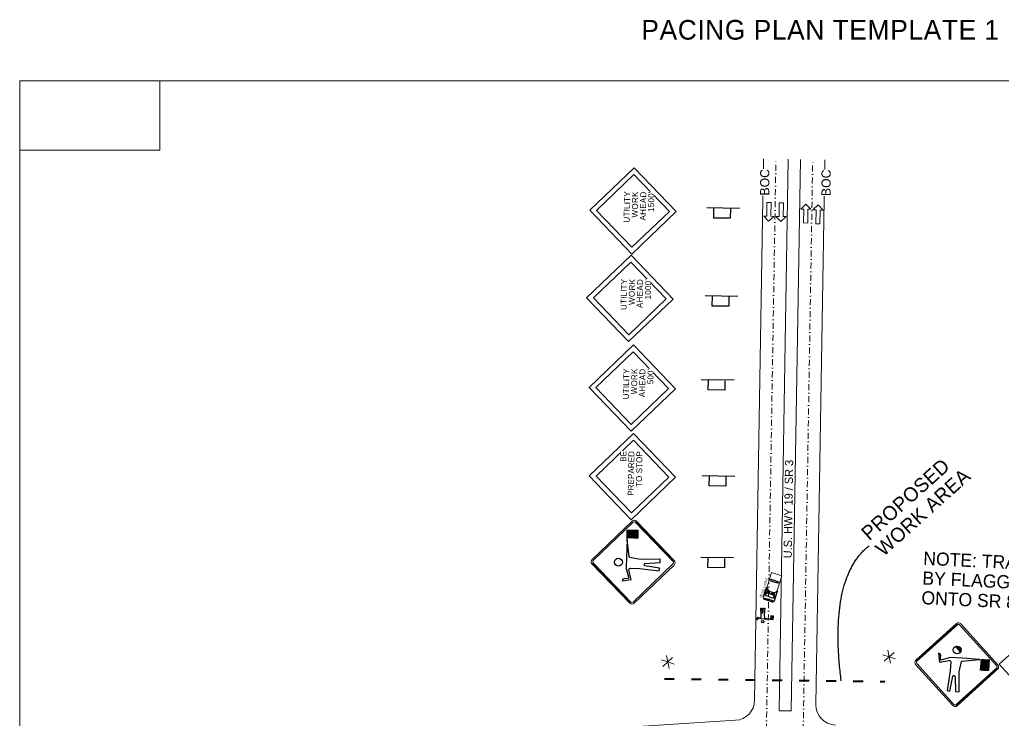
# Model space of a CAD drawing. Header units: feet. Extents: x -16154 to 3860, y -1534289809 to -1534279773.
# Drawn here: x -16069 to -15218, y -1534287751 to -1534287144 of the extents above; entities that cross this region are included whole.
import ezdxf

# ---------------------------------------------------------------- set-up
doc = ezdxf.new("R2010")
doc.units = ezdxf.units.FT
doc.header["$MEASUREMENT"] = 0
for name, pattern in [('DGN Style 2', [6.5143867205145956, 3.908632032308757, -2.605754688205838]), ('DGN Style 4', [10.429533139543867, 5.211509376411676, -2.605754688205838, 0.006514386720514596, -2.605754688205838]), ('GAdot_OHProp', [20.25, 1.2, -1.05, -1.05, 16.95])]:
    doc.linetypes.add(name, pattern=pattern)
for name, color, linetype, lineweight in [('1', 135, 'Continuous', 0), ('Level 1', 7, 'Continuous', 0), ('Level 17', 7, 'Continuous', 0), ('Level 18', 7, 'Continuous', 0), ('Level 2', 7, 'Continuous', 0), ('Level 3', 7, 'Continuous', 0), ('Level 41', 7, 'Continuous', 0), ('Level 5', 7, 'Continuous', 0), ('Level 63', 7, 'Continuous', 0)]:
    doc.layers.add(name, color=color, linetype=linetype, lineweight=lineweight)
doc.styles.add('Style-font000', font='font000.shx')
doc.styles.add('Telco', font='font000.shx', dxfattribs={"height": 9})
doc.styles.add('TelcoFixed', font='font000.shx', dxfattribs={"height": 9})

# ---------------------------------------------------------------- blocks, each defined once
blk = doc.blocks.new('POPOLE')
at = {"layer": 'Level 5', "color": 150, "linetype": 'Continuous', "lineweight": 13}
for p in [(-2.580052495002747, 0), (-1.286089241504669, 2.236220419406891), (-1.286089181900024, -2.230971097946167), (1.288713872432709, 2.230971097946167), (2.580052554607391, 0), (1.288713932037354, -2.230971217155457)]:
    blk.add_line(p, (0, 0), dxfattribs=at)
blk = doc.blocks.new('POPOLE_1')
at = {"layer": 'Level 5', "color": 150, "linetype": 'Continuous', "lineweight": 13}
for p in [(-2.580052495002747, -5.960464477539062e-08), (-1.286089241504669, 2.236220419406891), (-1.286089241504669, -2.230971097946167), (1.288713872432709, 2.230971097946167), (2.580052495002747, 0), (1.288713872432709, -2.230971217155457)]:
    blk.add_line(p, (0, 0), dxfattribs=at)
blk = doc.blocks.new('SIGN')
at = {"linetype": 'Continuous', "ltscale": 0.01}
h = blk.add_hatch(dxfattribs=at)
h.set_pattern_fill('ANSI31', color=256, scale=0.0001, style=0, pattern_type=2)
h.set_pattern_definition([(45, (-0.0240483304, -0.1383027422), (-0.002899880194274413, 0.002899880194274413), [])])
h.paths.add_polyline_path([(-0.001854447024054748, 0.4207242391679587), (-0.4082225445465344, 0.01063084205016196, 0.4142104519882272), (-0.4080110919545639, -0.0357665125038386), (-0.004149260239923769, -0.4359681525024781, 0.4141945000360725), (0.04224683876570291, -0.4357584618274017), (0.4486149618762675, -0.02572712721744469, 0.414209926146325), (0.4484070635334207, 0.02067020174780659), (0.04454520623069594, 0.4209339042542858, 0.4142393716938329)])
h.paths.add_polyline_path([(0.009797877942615432, 0.4091777642388361, -0.4142393716938329), (0.0329977045699907, 0.4092825967819996), (0.4368595618727156, 0.009018894275520335, -0.414209926146325), (0.4369635110441388, -0.01417977020710532), (0.03059538793357438, -0.4242111048170624, -0.4141945000360725), (0.007397338430760994, -0.4243159501546005), (-0.396464493283879, -0.02411431015596108, -0.4142104519882272), (-0.3965702195798644, -0.0009156328789608065)], flags=17)
at = {"layer": '1', "color": 135, "linetype": 'Continuous', "ltscale": 0.01}
for p, q in [((-0.001854447024054748, 0.4207242391679587), (-0.4082225445465345, 0.01063084205016192)), ((0.4484070635334207, 0.02067020174780659), (0.0445452062306959, 0.4209339042542858)), ((0.009797877942615503, 0.409177764238836), (-0.3965702195798644, -0.0009156328789608066)), ((0.4368595618727156, 0.009018894275520339), (0.0329977045699907, 0.4092825967819996)), ((-0.4080110919545639, -0.0357665125038386), (-0.004149260239923847, -0.4359681525024781)), ((-0.3964644932838791, -0.02411431015596106), (0.007397338430760994, -0.4243159501546005)), ((0.03059538793357426, -0.4242111048170624), (0.4369635110441388, -0.01417977020710532)), ((0.04224683876570291, -0.4357584618274017), (0.4486149618762675, -0.0257271272174447))]:
    blk.add_line(p, q, dxfattribs=at)
for centre, radius, start, end in [((0.02145020290928552, 0.3976312893097133), 0.03280839895013123, 45.25637502183751, 135.2614237957987), ((0.02145020290928552, 0.3976312893097133), 0.01640419947506562, 45.25637502183751, 135.2614237957987), ((-0.3849178946131942, -0.01246210780808354), 0.03280839895013123, 135.2614237957987, 225.2608153415563), ((0.4253120602120104, -0.002632413196765917), 0.01640419947506562, 315.2570863415327, 45.25637502183751), ((0.4253120602120104, -0.002632413196765917), 0.03280839895013123, 315.2570863415327, 45.25637502183751), ((-0.3849178946131942, -0.01246210780808354), 0.01640419947506562, 135.2614237957987, 225.2608153415563), ((0.01894393710144584, -0.4126637478067229), 0.03280839895013123, 225.2608153415563, 315.2570863415327), ((0.01894393710144584, -0.4126637478067229), 0.01640419947506562, 225.2608153415563, 315.2570863415327)]:
    blk.add_arc(centre, radius, start, end, dxfattribs=at)
blk = doc.blocks.new('*U17')
at = {"linetype": 'Continuous', "ltscale": 0.002670473369414282}
h = blk.add_hatch(dxfattribs=at)
h.set_pattern_fill('ANSI31', color=256, scale=0.01, style=0, pattern_type=2)
h.set_pattern_definition([(45, (0, 0), (-0.1043956895394633, 0.1043956895394633), [])])
edge = h.paths.add_edge_path()
edge.add_arc((4.297029584646225, 11.79021024703979), 2.470635330425311, 0, 360)
for p, q in [((-9.715041369199753, 6.455208301544189), (-15.89716383814812, 6.654288291931152)), ((-15.89716383814812, 6.654288291931152), (-15.89716386795044, -0.1339569091796875)), ((-15.89716386795044, 6.604642391204834), (-15.84906646609306, 6.652739524841309)), ((-15.89716383814812, 6.395850658416748), (-15.6467889547348, 6.646226406097412)), ((-15.89716386795044, 6.18705940246582), (-15.44451141357422, 6.639711856842041)), ((-15.89716386795044, 5.978268146514893), (-15.24223387241364, 6.633197784423828)), ((-15.89716386795044, 5.769477367401123), (-15.03995636105537, 6.626684188842773)), ((-15.89716386795044, 5.560685634613037), (-14.83767884969711, 6.620170116424561)), ((-15.89716389775276, 5.351894378662109), (-14.63540133833885, 6.613656997680664)), ((-15.89716383814812, 5.143102645874023), (-14.43312379717827, 6.607142448425293)), ((-15.89716383814812, 4.934310913085938), (-14.23084628582001, 6.600628852844238)), ((-15.89716386795044, 4.72551965713501), (-14.02856877446175, 6.594115257263184)), ((-15.89716380834579, 4.516728401184082), (-13.82629120349884, 6.587600708007812)), ((-15.89716383814812, 4.307937145233154), (-13.6240137219429, 6.581087589263916)), ((-15.89716383814812, 4.099145412445068), (-13.42173621058464, 6.574573516845703)), ((-15.89716383814812, 3.890354156494141), (-13.21945866942406, 6.56805944442749)), ((-15.89716383814812, 3.681562900543213), (-13.0171811580658, 6.561545848846436)), ((-15.89716386795044, 3.472771167755127), (-12.81490361690521, 6.555031776428223)), ((-15.89716383814812, 3.263980388641357), (-12.61262613534927, 6.548518180847168)), ((-15.89716386795044, 3.05518913269043), (-12.41034859418869, 6.542004108428955)), ((-15.89716386795044, 2.846397876739502), (-12.20807105302811, 6.535490036010742)), ((-15.89716386795044, 2.637606143951416), (-12.00579354166985, 6.528976440429688)), ((-15.89716386795044, 2.428814888000488), (-11.80351600050926, 6.522462368011475)), ((-15.89716386795044, 2.220023632049561), (-11.60123851895332, 6.51594877243042)), ((-15.89716386795044, 2.011232376098633), (-11.39896100759506, 6.509435176849365)), ((-15.89716386795044, 1.802441120147705), (-11.19668346643448, 6.502921104431152)), ((-15.89716386795044, 1.593649387359619), (-11.11138385534286, 6.379429340362549)), ((-15.89716380834579, 1.384857654571533), (-11.10588014125824, 6.176141738891602)), ((-15.89716383814812, 1.176065921783447), (-11.10037639737129, 5.972853660583496)), ((-15.89716383814812, 0.9672746658325195), (-11.09487265348434, 5.769566535949707)), ((-15.89716383814812, 0.7584834098815918), (-11.08936893939972, 5.566278457641602)), ((-15.89716383814812, 0.5496926307678223), (-11.08386519551277, 5.362991333007812)), ((-15.89716386795044, 0.3409008979797363), (-11.07836145162582, 5.159702777862549)), ((-15.89716383814812, 0.1321096420288086), (-11.0728577375412, 4.95641565322876)), ((-15.89716383814812, -0.07668161392211914), (-11.06735402345657, 4.753128051757812)), ((-15.74564743041992, -0.1339569091796875), (-11.06185027956963, 4.549840450286865)), ((-15.53685608506203, -0.1339569091796875), (-11.05634653568268, 4.34655237197876)), ((-15.32806468009949, -0.1339573860168457), (-11.05084282159805, 4.143264770507812)), ((-15.11927330493927, -0.1339569091796875), (-11.04533907771111, 3.939977645874023)), ((-14.91048195958138, -0.1339564323425293), (-11.03983536362648, 3.736690521240234)), ((-14.70169058442116, -0.1339564323425293), (-11.03433161973953, 3.533402442932129)), ((-14.49289923906326, -0.1339564323425293), (-11.02882787585258, 3.330114841461182)), ((-14.28410783410072, -0.1339564323425293), (-11.02332416176796, 3.126827239990234)), ((-14.07531645894051, -0.1339564323425293), (-11.01782041788101, 2.923539638519287)), ((-13.86652508378029, -0.1339569091796875), (-11.01231667399406, 2.72025203704834)), ((-13.65773370862007, -0.1339569091796875), (-11.00681295990944, 2.516963958740234)), ((-13.44894233345985, -0.1339569091796875), (-11.00130921602249, 2.313676834106445)), ((-13.24015098810196, -0.1339569091796875), (-10.99580550193787, 2.11038875579834)), ((-13.03135958313942, -0.1339569091796875), (-10.99030178785324, 1.907101631164551)), ((-12.82256823778152, -0.1339564323425293), (-10.98479801416397, 1.703813552856445)), ((-12.61377683281898, -0.1339564323425293), (-10.97929430007935, 1.500525951385498)), ((-12.40498548746109, -0.1339569091796875), (-10.97379058599472, 1.297238349914551)), ((-12.19619411230087, -0.1339564323425293), (-10.96828684210777, 1.093950748443604)), ((-11.98740273714066, -0.1339564323425293), (-10.96278309822083, 0.890662670135498)), ((-11.77861139178276, -0.1339564323425293), (-10.9572793841362, 0.687375545501709)), ((-11.56982001662254, -0.1339564323425293), (-10.95177564024925, 0.4840874671936035)), ((-11.36102864146233, -0.1339564323425293), (-10.94627192616463, 0.2808003425598145)), ((-11.15223726630211, -0.1339569091796875), (-10.94076821208, 0.07751226425170898)), ((-10.93504297733307, -0.1339564323425293), (-11.1146557033062, 6.500279426574707)), ((-9.83234903216362, 6.470822334289551), (0.8270202875137329, 6.837754249572754)), ((0.9126701056957245, 5.0406174659729), (-9.83234903216362, 6.470822334289551)), ((0.643237978219986, 6.837754249572754), (8.178311288356781, 6.837754249572754)), ((2.4810611307621, -1.78515100479126), (1.247540712356567, 4.723665714263916)), ((7.994528979063034, 4.125926494598389), (7.994528979063034, -1.418218612670898)), ((8.178311288356781, 6.837754249572754), (14.2431243956089, 5.003093719482422)), ((14.97825366258621, 3.718831062316895), (9.205248445272446, 5.083769798278809)), ((14.2431243956089, 5.003093719482422), (14.61068904399872, 6.654288291931152)), ((14.42690673470497, 7.571618556976318), (14.79447135329247, 8.855881690979004)), ((14.61068904399872, 6.654288291931152), (14.42690673470497, 7.571618556976318)), ((14.79447135329247, 8.855881690979004), (15.89716526865959, 9.222813606262207)), ((15.89716526865959, 9.222813606262207), (14.97825366258621, 3.718831062316895)), ((-15.89716386795044, -0.1339569091796875), (-10.93504297733307, -0.1339564323425293)), ((-10.94344586133957, -0.1339569091796875), (-10.93526443839073, -0.1257753372192383)), ((1.929714202880859, -14.26084566116333), (2.4810611307621, -1.78515100479126)), ((4.135102033615112, -14.26084518432617), (1.929714202880859, -14.26084566116333)), ((4.837772965431213, -4.791088104248047), (4.135102033615112, -14.26084518432617)), ((5.233349293470383, -4.42653226852417), (5.960484713315964, -4.431989669799805)), ((7.62696436047554, -14.07737970352173), (6.34756126999855, -4.772053241729736)), ((9.281003534793854, -13.89391326904297), (7.62696436047554, -14.07737970352173)), ((7.994528979063034, -1.418218612670898), (9.281003534793854, -13.89391326904297))]:
    blk.add_line(p, q)
for p, q in [((5.233349293470383, -4.42653226852417), (5.960484713315964, -4.431989669799805)), ((7.994528979063034, -1.418218612670898), (9.281003534793854, -13.89391326904297))]:
    blk.add_line(p, q, dxfattribs=at)
blk.add_circle((4.297029584646225, 11.79021024703979), 2.470635330425311)
for centre, radius, start, end in [((0.860725075006485, 4.650358200073242), 0.3937007874015747, 10.73116035353804, 82.41826721309086), ((8.978780955076218, 4.12592601776123), 0.9842519685039367, 76.69757245810321, 180), ((5.23039436340332, -4.820221424102783), 0.3937007874015747, 89.56996057493299, 175.7563394936601), ((5.957529783248901, -4.825679302215576), 0.3937007874015747, 7.828597355841827, 89.56996057493296)]:
    blk.add_arc(centre, radius, start, end)
blk = doc.blocks.new('*U18')
at = {"ltscale": 2.143588810000002}
for p, q in [((-30.18979215621948, 18.89177322387695), (-15.1283745765686, 29.61574459075928)), ((-7.977706909179688, 28.41290664672852), (4.422348976135254, 10.99749040603638)), ((-31.3926305770874, 11.74110555648804), (-18.99257373809814, -5.674310684204102))]:
    blk.add_line(p, q, dxfattribs=at)
at = {"color": 7, "linetype": 'Continuous', "lineweight": 13}
for p, q in [((-11.29094743728638, 4.540663242340088), (-13.59757328033447, 7.780232429504395)), ((-6.813869953155518, 7.506509780883789), (-9.120494365692139, 10.74607849121094))]:
    blk.add_line(p, q, dxfattribs=at)
at = {"ltscale": 2.143588810000002, "flags": 128}
for points in [[(-12.98856735229492, 28.81664848327637), (-13.83426141738892, 26.77804851531982), (-28.88763618469238, 16.05980396270752), (-30.90017890930176, 16.06329345703125)], [(-25.52796077728271, 6.098457813262939), (-20.55269575119019, 4.756985187530518), (-16.56143188476562, -0.4453020095825195), (-17.03115940093994, -6.238276958465576), (-25.52796077728271, 6.098457813262939)], [(0.01377058029174805, 9.345471858978271), (-5.144345283508301, 16.58985233306885), (-4.839044570922852, 21.40387725830078), (3.984044551849365, 9.012176513671875), (0.01377058029174805, 9.345471858978271)], [(-0.4218292236328125, -22.70948171615601), (-1.967211246490479, -18.9258770942688), (11.56177043914795, -9.29302453994751), (15.52948141098022, -11.63918113708496), (-0.4218292236328125, -22.70948171615601)]]:
    blk.add_lwpolyline(points, dxfattribs=at)
blk.add_lwpolyline([(-26.17797327041626, 8.221253871917725), (-19.81662273406982, 6.14295482635498), (-6.287640571594238, 15.77580738067627), (-5.898843288421631, 22.0857367515564), (-10.19797325134277, 20.46113920211792, 0.1222805129562092), (-23.86269474029541, 11.01892805099487), (-26.17797327041626, 8.221253871917725)], format="xyb", dxfattribs=at)
at = {"ltscale": 1.265767756416901, "flags": 128}
for points in [[(-15.77257442474365, 5.244837760925293), (-16.95826053619385, 5.444582462310791)], [(-15.50465726852417, 4.064074516296387), (-15.92246055603027, 3.770106792449951)], [(-15.07396793365479, 6.536039352416992), (-15.32184934616089, 6.888704776763916)], [(-14.31720352172852, 3.200822830200195), (-14.52360486984253, 1.971973896026611)], [(-13.43768978118896, 6.907312870025635), (-13.28021621704102, 7.844861030578613)], [(-12.6809253692627, 3.572096347808838), (-12.41743755340576, 3.19722843170166)], [(-12.25023508071899, 6.044061183929443), (-11.83549547195435, 6.335875034332275)], [(-11.98231887817383, 4.863297939300537), (-10.82253551483154, 4.667917728424072)], [(-8.177524089813232, 10.65263605117798), (-9.363210201263428, 10.85238027572632)], [(-7.909607410430908, 9.471872806549072), (-8.327409744262695, 9.177905082702637)], [(-7.478917598724365, 11.94383764266968), (-7.726798534393311, 12.29650211334229)], [(-6.722152709960938, 8.60862112045288), (-6.928554534912109, 7.379772186279297)], [(-5.842639446258545, 12.31511116027832), (-5.685165882110596, 13.2526593208313)], [(-5.085875034332275, 8.979894161224365), (-4.822387218475342, 8.605026721954346)], [(-4.655184268951416, 11.45185899734497), (-4.240445137023926, 11.74367332458496)], [(-4.387268543243408, 10.27109622955322), (-3.227485179901123, 10.07571601867676)]]:
    blk.add_lwpolyline(points, dxfattribs=at)
at = {"color": 7, "linetype": 'Continuous', "lineweight": 13, "flags": 128}
blk.add_lwpolyline([(-14.46997308731079, 2.351114273071289), (-16.636803150177, 5.394345760345459), (-5.779912948608398, 13.12462615966797), (-3.473288059234619, 9.88505744934082)], close=True, dxfattribs=at)
blk.add_lwpolyline([(-15.6663556098938, -7.7566819190979), (5.892421722412109, -38.03518009185791), (27.5754771232605, -22.59649658203125), (5.301882743835449, 7.173040390014648)], dxfattribs=at)
at = {"ltscale": 1.265767756416901}
for centre in [(-13.87744617462158, 5.054067611694336), (-6.282395839691162, 10.46186590194702)]:
    blk.add_circle(centre, 1.074852683196172, dxfattribs=at)
at = {"ltscale": 2.143588810000002}
for centre, start, end in [((-12.15445995330811, 25.43899154663086), 35.45147711037003, 125.45147711037), ((-27.21587705612183, 14.71502017974854), 125.45147711037, 215.4514771103697), ((0.2455964088439941, 8.02357530593872), 350.4514771103676, 35.45147711037), ((-14.81582021713257, -2.700396060943604), 215.45147711037, 260.4514771103724)]:
    blk.add_arc(centre, 5.12732270305752, start, end, dxfattribs=at)
at = {"layer": 'Level 18', "color": 7, "linetype": 'Continuous', "lineweight": 13, "insert": (-3.075151920318604, 36.3263955116272), "char_height": 5.892226217739005, "attachment_point": 1, "rotation": 305.45147711037004, "line_spacing_factor": 0.6, "style": 'TelcoFixed', "bg_fill": 3, "box_fill_scale": 1, "bg_fill_color": 178, "bg_fill_transparency": 0}
blk.add_mtext('\\T1.064;BLUE LIGHT', dxfattribs=at)
blk = doc.blocks.new('*U4')
at = {"layer": 'Level 63', "color": 7, "linetype": 'Continuous', "lineweight": 0, "flags": 128}
blk.add_lwpolyline([(816.5617339046621, -518.9079251289368), (816.5617339046621, 518.9079234600067), (-816.5617335714505, 518.9079234600067), (-816.5617335714505, -518.9079251289368)], close=True, dxfattribs=at)
blk = doc.blocks.new('*U3')
at = {"layer": 'Level 3', "color": 7, "linetype": 'Continuous', "lineweight": 0, "flags": 128}
blk.add_lwpolyline([(-816.5617344044767, 518.9079236984253), (-695.3439663624195, 518.9079236984253), (-695.3439663624195, 458.7962038516998), (-816.5617344044767, 458.7962038516998)], close=True, dxfattribs=at)
at = {"layer": 'Level 63', "color": 7, "linetype": 'Continuous', "lineweight": 0}
blk.add_blockref('*U4', (-8.33026206237264e-07, 2.384185791015625e-07), dxfattribs=at)

msp = doc.modelspace()

# ---------------------------------------------------------------- hatches: boundary and pattern name
at = {"linetype": 'Continuous', "ltscale": 0.008295563578865182}
h = msp.add_hatch(dxfattribs=at)
h.set_pattern_fill('ANSI31', color=256, scale=0.01, style=0, pattern_type=2)
h.set_pattern_definition([(224.046062, (0, 0), (-0.1419138327649299, 0.1467198425179836), [])])
edge = h.paths.add_edge_path()
edge.add_arc((-15550.9049389029, -1534287613.755675), 3.415885410622296, 0, 360)
at = {"linetype": 'Continuous', "ltscale": 0.008295563578865184}
h = msp.add_hatch(dxfattribs=at)
h.set_pattern_fill('ANSI31', color=256, scale=0.01, style=0, pattern_type=2)
h.set_pattern_definition([(132.275211, (0, 0), (0.1510352289165577, 0.1373120815684381), [])])
edge = h.paths.add_edge_path()
edge.add_arc((-15257.62201306063, -1534287689.797363), 3.415885410622299, 0, 360)

# ---------------------------------------------------------------- linework, layer by layer
for p, q in [((-15543.20728707977, -1534287594.508158), (-15543.34019428909, -1534287585.957395)), ((-15543.34019428909, -1534287585.957395), (-15533.95610855361, -1534287586.113649)), ((-15543.2715631935, -1534287585.958538), (-15543.33916026072, -1534287586.023921)), ((-15542.98292951879, -1534287585.963344), (-15543.33481156935, -1534287586.3037)), ((-15542.69429584409, -1534287585.96815), (-15543.33046287834, -1534287586.583478)), ((-15542.40566216937, -1534287585.972956), (-15543.32611418733, -1534287586.863257)), ((-15542.11702849466, -1534287585.977762), (-15543.32176549632, -1534287587.143036)), ((-15541.82839481995, -1534287585.982568), (-15543.31741680496, -1534287587.422815)), ((-15541.53976114525, -1534287585.987374), (-15543.31306811394, -1534287587.702594)), ((-15541.25112747054, -1534287585.99218), (-15543.30871942292, -1534287587.982373)), ((-15540.96249379583, -1534287585.996986), (-15543.30437073191, -1534287588.262152)), ((-15540.67386012147, -1534287586.001792), (-15543.3000220409, -1534287588.541931)), ((-15540.38522644677, -1534287586.006598), (-15543.29567334954, -1534287588.821709)), ((-15540.09659277205, -1534287586.011404), (-15543.29132465852, -1534287589.101488)), ((-15539.80795909735, -1534287586.01621), (-15543.28697596752, -1534287589.381267)), ((-15539.51932542263, -1534287586.021016), (-15543.28262727651, -1534287589.661046)), ((-15539.23069174793, -1534287586.025822), (-15543.27827858513, -1534287589.940825)), ((-15538.94205807322, -1534287586.030628), (-15543.27392989412, -1534287590.220603)), ((-15538.65342439852, -1534287586.035434), (-15543.26958120311, -1534287590.500382)), ((-15538.36479072381, -1534287586.04024), (-15543.2652325121, -1534287590.780161)), ((-15538.07615704909, -1534287586.045046), (-15543.26088382073, -1534287591.05994)), ((-15537.78752337438, -1534287586.049852), (-15543.25653512972, -1534287591.339719)), ((-15537.49888969968, -1534287586.054658), (-15543.25218643871, -1534287591.619498)), ((-15537.21025602497, -1534287586.059464), (-15543.2478377477, -1534287591.899277)), ((-15536.92162235025, -1534287586.06427), (-15543.24348905669, -1534287592.179056)), ((-15536.6329886759, -1534287586.069076), (-15543.23914036532, -1534287592.458835)), ((-15536.34435500119, -1534287586.073882), (-15543.07038850416, -1534287592.579595)), ((-15536.05572132649, -1534287586.078688), (-15542.78948988594, -1534287592.591883)), ((-15535.76708765178, -1534287586.083494), (-15542.50859126772, -1534287592.604171)), ((-15535.47845397707, -1534287586.0883), (-15542.2276926495, -1534287592.616459)), ((-15535.18982030236, -1534287586.093107), (-15541.94679403091, -1534287592.628746)), ((-15534.90118662765, -1534287586.097912), (-15541.66589541269, -1534287592.641034)), ((-15534.61255295294, -1534287586.102718), (-15541.38499679447, -1534287592.653322)), ((-15534.32391927824, -1534287586.107524), (-15541.10409817589, -1534287592.665609)), ((-15534.03528560352, -1534287586.11233), (-15540.82319955766, -1534287592.677897)), ((-15533.95959619336, -1534287586.323105), (-15540.54230093944, -1534287592.690185)), ((-15533.96440220167, -1534287586.611739), (-15540.26140232086, -1534287592.702472)), ((-15533.96920820997, -1534287586.900373), (-15539.98050370263, -1534287592.71476)), ((-15533.97401421827, -1534287587.189006), (-15539.6996050844, -1534287592.727048)), ((-15533.97882022658, -1534287587.47764), (-15539.41870646583, -1534287592.739336)), ((-15533.98362623488, -1534287587.766274), (-15539.13780784762, -1534287592.751623)), ((-15533.98843224318, -1534287588.054907), (-15538.85690922937, -1534287592.763911)), ((-15533.99323825148, -1534287588.343541), (-15538.5760106108, -1534287592.776198)), ((-15533.99804425979, -1534287588.632175), (-15538.29511199257, -1534287592.788486)), ((-15534.00285026809, -1534287588.920808), (-15538.01421337436, -1534287592.800774)), ((-15534.0076562764, -1534287589.209442), (-15537.73331475578, -1534287592.813061)), ((-15534.0124622847, -1534287589.498076), (-15537.45241613755, -1534287592.825349)), ((-15534.017268293, -1534287589.786709), (-15537.17151751932, -1534287592.837637)), ((-15534.0220743013, -1534287590.075343), (-15536.89061890073, -1534287592.849925)), ((-15534.0268803096, -1534287590.363977), (-15536.60972028252, -1534287592.862212)), ((-15534.03168631791, -1534287590.652611), (-15536.3288216643, -1534287592.8745)), ((-15534.03649232621, -1534287590.941244), (-15536.04792304572, -1534287592.886788)), ((-15534.04129833452, -1534287591.229878), (-15535.76702442749, -1534287592.899076)), ((-15534.04610434281, -1534287591.518512), (-15535.48612580926, -1534287592.911363)), ((-15534.05091035112, -1534287591.807145), (-15535.20522719069, -1534287592.923651)), ((-15533.95610855361, -1534287586.113649), (-15534.07032780468, -1534287592.973296)), ((-15543.22617186188, -1534287594.345632), (-15543.97877918665, -1534287609.072723)), ((-15534.07032780468, -1534287592.973296), (-15543.2373768805, -1534287592.572291)), ((-15541.4963844457, -1534287609.232492), (-15543.22617186188, -1534287594.345632)), ((-15534.05571635943, -1534287592.095779), (-15534.92432857246, -1534287592.935938)), ((-15534.06052236773, -1534287592.384412), (-15534.64342995424, -1534287592.948226)), ((-15534.06532837604, -1534287592.673046), (-15534.36253133567, -1534287592.960514)), ((-15534.07013438434, -1534287592.96168), (-15534.08163271743, -1534287592.972802)), ((-15543.97454884257, -1534287608.818662), (-15544.14799291086, -1534287619.235164)), ((-15532.09652704781, -1534287611.557757), (-15541.06593816448, -1534287609.702714)), ((-15514.83740803712, -1534287611.082742), (-15532.09652704781, -1534287611.557757)), ((-15528.50842972084, -1534287615.423326), (-15528.51762236525, -1534287616.428646)), ((-15515.22217240734, -1534287618.954411), (-15528.05642735143, -1534287616.971569)), ((-15527.99536041157, -1534287614.884872), (-15514.88817216617, -1534287614.131475)), ((-15514.88817216617, -1534287614.131475), (-15514.83740803712, -1534287611.082742)), ((-15544.14799291086, -1534287619.235164), (-15541.75135468698, -1534287627.661407)), ((-15539.99290882798, -1534287628.707213), (-15541.74691909585, -1534287620.695179)), ((-15540.39492523544, -1534287619.043525), (-15532.73068585281, -1534287619.171141)), ((-15532.73068585281, -1534287619.171141), (-15515.51386920728, -1534287621.236735)), ((-15515.51386920728, -1534287621.236735), (-15515.22217240734, -1534287618.954411)), ((-15547.09014949844, -1534287628.334906), (-15547.62277904857, -1534287629.850826)), ((-15547.62277904857, -1534287629.850826), (-15539.99290882798, -1534287628.707213)), ((-15545.3063205385, -1534287627.856345), (-15547.09014949844, -1534287628.334906)), ((-15544.04243113251, -1534287628.131521), (-15545.3063205385, -1534287627.856345)), ((-15541.75135468698, -1534287627.661407), (-15544.04243113251, -1534287628.131521)), ((-15272.31216654316, -1534287693.159799), (-15273.81090357988, -1534287692.580579)), ((-15273.81090357988, -1534287692.580579), (-15272.90361644038, -1534287700.242145)), ((-15271.88895870952, -1534287694.957565), (-15272.31216654316, -1534287693.159799)), ((-15272.90361644038, -1534287700.242145), (-15264.84120580482, -1534287698.736562)), ((-15272.20306075352, -1534287696.212347), (-15271.88895870952, -1534287694.957565)), ((-15271.80397010306, -1534287698.516857), (-15272.20306075352, -1534287696.212347)), ((-15263.3076905938, -1534287696.381753), (-15271.80397010306, -1534287698.516857)), ((-15263.2321207782, -1534287700.13895), (-15263.59651857337, -1534287707.795586)), ((-15252.90152244829, -1534287696.877008), (-15263.3076905938, -1534287696.381753)), ((-15256.0063670638, -1534287708.664712), (-15253.87503494173, -1534287699.75691)), ((-15253.39173620466, -1534287699.3412), (-15238.45853161431, -1534287698.072277)), ((-15238.45853161431, -1534287698.072277), (-15253.155331485, -1534287696.864928)), ((-15238.62156339199, -1534287698.08613), (-15230.07077717054, -1534287698.217524)), ((-15237.36978703699, -1534287707.266156), (-15236.68569056353, -1534287698.115877)), ((-15232.4562780788, -1534287707.500002), (-15237.01258555985, -1534287702.488331)), ((-15232.16793076884, -1534287707.513725), (-15236.99162333374, -1534287702.207947)), ((-15231.87958345889, -1534287707.527448), (-15236.97066110762, -1534287701.927562)), ((-15231.59123614893, -1534287707.541172), (-15236.94969888187, -1534287701.647177)), ((-15231.30288883896, -1534287707.554894), (-15236.92873665577, -1534287701.366792)), ((-15231.01454152901, -1534287707.568618), (-15236.90777443001, -1534287701.086407)), ((-15230.72619421905, -1534287707.582341), (-15236.88681220391, -1534287700.806023)), ((-15230.51318091602, -1534287707.513201), (-15236.86584997781, -1534287700.525638)), ((-15230.49945777019, -1534287707.224854), (-15236.84488775204, -1534287700.245254)), ((-15230.48573462437, -1534287706.936507), (-15236.82392552594, -1534287699.964869)), ((-15230.47201147854, -1534287706.648159), (-15236.8029633002, -1534287699.684484)), ((-15230.45828833274, -1534287706.359812), (-15236.78200107407, -1534287699.404099)), ((-15230.44456518691, -1534287706.071465), (-15236.76103884796, -1534287699.123714)), ((-15230.43084204109, -1534287705.783117), (-15236.74007662221, -1534287698.84333)), ((-15230.41711889527, -1534287705.49477), (-15236.7191143961, -1534287698.562945)), ((-15230.40339574945, -1534287705.206423), (-15236.69815217036, -1534287698.28256)), ((-15230.38967260362, -1534287704.918075), (-15236.57223410085, -1534287698.117621)), ((-15230.37594945779, -1534287704.629728), (-15236.29245448568, -1534287698.12192)), ((-15230.36222631197, -1534287704.341381), (-15236.01267487052, -1534287698.126219)), ((-15230.34850316615, -1534287704.053033), (-15235.73289525535, -1534287698.130518)), ((-15230.33478002033, -1534287703.764686), (-15235.45311564056, -1534287698.134817)), ((-15230.3210568745, -1534287703.476339), (-15235.1733360254, -1534287698.139117)), ((-15230.30733372868, -1534287703.187991), (-15234.89355641023, -1534287698.143416)), ((-15230.29361058285, -1534287702.899644), (-15234.61377679544, -1534287698.147715)), ((-15230.27988743703, -1534287702.611297), (-15234.33399718027, -1534287698.152014)), ((-15230.26616429122, -1534287702.32295), (-15234.05421756511, -1534287698.156313)), ((-15230.2524411454, -1534287702.034602), (-15233.77443795031, -1534287698.160612)), ((-15230.23871799957, -1534287701.746255), (-15233.49465833515, -1534287698.164912)), ((-15230.22499485375, -1534287701.457907), (-15233.21487871997, -1534287698.169211)), ((-15230.21127170793, -1534287701.16956), (-15232.93509910482, -1534287698.17351)), ((-15230.1975485621, -1534287700.881213), (-15232.65531949002, -1534287698.177809)), ((-15230.18382541628, -1534287700.592866), (-15232.37553987486, -1534287698.182108)), ((-15230.17010227046, -1534287700.304518), (-15232.09576025969, -1534287698.186408)), ((-15230.15637912463, -1534287700.016171), (-15231.8159806449, -1534287698.190707)), ((-15230.14265597882, -1534287699.727824), (-15231.53620102973, -1534287698.195006)), ((-15230.12893283298, -1534287699.439476), (-15231.25642141457, -1534287698.199305)), ((-15230.11520968716, -1534287699.151129), (-15230.97664179977, -1534287698.203604)), ((-15230.10148654134, -1534287698.862782), (-15230.69686218461, -1534287698.207903)), ((-15230.07077717054, -1534287698.217524), (-15230.51694540472, -1534287707.592299)), ((-15230.08776339553, -1534287698.574434), (-15230.41708256944, -1534287698.212203)), ((-15230.07404024971, -1534287698.286087), (-15230.13730295428, -1534287698.216502)), ((-15263.59651857337, -1534287707.795586), (-15266.19316439125, -1534287724.940348)), ((-15256.06492482316, -1534287725.930268), (-15256.0063670638, -1534287708.664712)), ((-15230.51694540472, -1534287707.592299), (-15237.36978703699, -1534287707.266156)), ((-15237.35818234739, -1534287707.266709), (-15237.36894340118, -1534287707.254872)), ((-15237.06983503779, -1534287707.280432), (-15237.34798117508, -1534287706.974487)), ((-15236.78148772783, -1534287707.294155), (-15237.32701894933, -1534287706.694103)), ((-15236.49314041787, -1534287707.307878), (-15237.30605672321, -1534287706.413718)), ((-15236.20479310792, -1534287707.321601), (-15237.28509449712, -1534287706.133333)), ((-15235.91644579796, -1534287707.335324), (-15237.26413227136, -1534287705.852948)), ((-15235.628098488, -1534287707.349047), (-15237.24317004525, -1534287705.572563)), ((-15235.33975117804, -1534287707.362771), (-15237.2222078195, -1534287705.292179)), ((-15235.05140386807, -1534287707.376494), (-15237.20124559339, -1534287705.011794)), ((-15234.76305655812, -1534287707.390217), (-15237.18028336728, -1534287704.731409)), ((-15234.47470924816, -1534287707.40394), (-15237.15932114153, -1534287704.451025)), ((-15234.1863619382, -1534287707.417663), (-15237.13835891543, -1534287704.17064)), ((-15233.89801462824, -1534287707.431386), (-15237.11739668966, -1534287703.890255)), ((-15233.60966731828, -1534287707.44511), (-15237.09643446356, -1534287703.60987)), ((-15233.32132000832, -1534287707.458833), (-15237.07547223746, -1534287703.329486)), ((-15233.03297269872, -1534287707.472556), (-15237.05451001169, -1534287703.049101)), ((-15232.74462538876, -1534287707.486279), (-15237.0335477856, -1534287702.768716)), ((-15263.92094401067, -1534287725.302435), (-15261.5424415865, -1534287712.535584)), ((-15259.98097062886, -1534287712.131641), (-15260.98552572752, -1534287712.091386)), ((-15259.4586285882, -1534287712.661105), (-15259.11063326333, -1534287725.785315)), ((-15266.19316439125, -1534287724.940348), (-15263.92094401067, -1534287725.302435)), ((-15259.11063326333, -1534287725.785315), (-15256.06492482316, -1534287725.930268))]:
    msp.add_line(p, q)
at = {"linetype": 'Continuous', "ltscale": 0.008295563578865182}
for p, q in [((-15528.50842972084, -1534287615.423326), (-15528.51762236525, -1534287616.428646)), ((-15532.73068585281, -1534287619.171141), (-15515.51386920728, -1534287621.236735))]:
    msp.add_line(p, q, dxfattribs=at)
at = {"linetype": 'Continuous', "ltscale": 0.008295563578865184}
for p, q in [((-15263.59651857337, -1534287707.795586), (-15266.19316439125, -1534287724.940348)), ((-15259.98097062886, -1534287712.131641), (-15260.98552572752, -1534287712.091386))]:
    msp.add_line(p, q, dxfattribs=at)
for centre, radius in [((-15550.9049389029, -1534287613.755675), 3.415885410622296), ((-15257.62201306063, -1534287689.797363), 3.415885410622298)]:
    msp.add_circle(centre, radius)
at = {"extrusion": (0, 0, -1)}
for centre, radius, start, end in [((15540.95569393241, -1534287609.169667), 0.544328318823175, 281.6850980678076, 353.3722049273605), ((15527.97331680163, -1534287616.433623), 0.544328318823175, 278.7825350701114, 0.5238982892025567), ((15527.96412415687, -1534287615.428303), 0.544328318823175, 0.5238982892026075, 86.71027720792966), ((15540.41758097584, -1534287620.404157), 1.360820797057937, 347.6515101723728, 90.9539377142696), ((15264.59140303279, -1534287700.074259), 1.360820797057937, 79.42236116085625, 182.724788702753), ((15253.34564891762, -1534287699.883574), 0.544328318823175, 13.45594905629108, 85.1430559158439), ((15261.00732075534, -1534287712.635278), 0.544328318823175, 10.55338605859487, 92.29474927768602), ((15260.00276565666, -1534287712.675533), 0.544328318823175, 92.29474927768602, 178.4811281964131)]:
    msp.add_arc(centre, radius, start, end, dxfattribs=at)
at = {"layer": 'Level 1', "color": 253, "linetype": 'DGN Style 4', "lineweight": 0, "flags": 128}
for points in [[(-15429.96156626181, -1534288190.189039), (-15414.5499544334, -1534287264.616324)], [(-15398.11101713076, -1534288190.719379), (-15382.69940530234, -1534287265.146664)]]:
    msp.add_lwpolyline(points, dxfattribs=at)
at = {"layer": 'Level 18', "color": 1, "linetype": 'Continuous', "lineweight": 30}
for p, q in [((-15446.12755990812, -1534287307.381988), (-15474.41743177677, -1534287306.910937)), ((-15447.39690506251, -1534287383.614848), (-15475.68677693116, -1534287383.143796)), ((-15450.84636491535, -1534287456.166914), (-15479.13623678401, -1534287455.695863)), ((-15449.99159589281, -1534287539.443781), (-15478.28146776146, -1534287538.97273)), ((-15451.16760684465, -1534287610.071284), (-15479.45747871331, -1534287609.600232))]:
    msp.add_line(p, q, dxfattribs=at)
at = {"layer": 'Level 18', "color": 7, "linetype": 'Continuous', "lineweight": 0, "flags": 128}
for points in [[(-15539.34133057865, -1534287346.961628), (-15575.71746165183, -1534287309.01528), (-15537.30469655663, -1534287272.192897), (-15500.93429344895, -1534287310.139157)], [(-15539.21761355447, -1534287341.096896), (-15569.8528873988, -1534287309.139215), (-15537.42886293376, -1534287278.057625), (-15506.79841840713, -1534287310.015225)], [(-15542.04622912845, -1534287422.727746), (-15578.42236020165, -1534287384.781397), (-15540.0095951061, -1534287347.959015), (-15503.63919199877, -1534287385.905274)], [(-15541.92251210429, -1534287416.863014), (-15572.55778594863, -1534287384.905333), (-15540.13376148359, -1534287353.823742), (-15509.50331695694, -1534287385.781343)], [(-15539.97736910512, -1534287500.395941), (-15576.35350017833, -1534287462.449592), (-15537.94073508313, -1534287425.627209), (-15501.57033197546, -1534287463.573469)], [(-15539.85365208097, -1534287494.531208), (-15570.4889259253, -1534287462.573528), (-15538.06490146028, -1534287431.491937), (-15507.43445693364, -1534287463.449537)], [(-15539.75524031898, -1534287577.010522), (-15576.13137139218, -1534287539.064174), (-15537.71860629662, -1534287502.241791), (-15501.34820318931, -1534287540.188051)], [(-15539.63152329481, -1534287571.14579), (-15570.26679713916, -1534287539.188109), (-15537.84277267412, -1534287508.106519), (-15507.21232814748, -1534287540.064119)], [(-15221.23896006876, -1534287702.077245), (-15182.18662977113, -1534287666.891114), (-15146.56887431919, -1534287706.423429), (-15185.62093878165, -1534287741.603837)]]:
    msp.add_lwpolyline(points, close=True, dxfattribs=at)
at = {"layer": 'Level 18', "color": 1, "linetype": 'Continuous', "lineweight": 30, "flags": 128}
for points in [[(-15453.97963008388, -1534287307.811935), (-15454.11496467756, -1534287315.939703), (-15468.3999494825, -1534287315.701846), (-15468.2599481787, -1534287307.293809)], [(-15455.24897523828, -1534287384.044795), (-15455.38430983195, -1534287392.172563), (-15469.66929463689, -1534287391.934705), (-15469.52929333309, -1534287383.52667)], [(-15458.69843509147, -1534287456.596861), (-15458.83376968515, -1534287464.724629), (-15473.11875449008, -1534287464.486772), (-15472.97875318628, -1534287456.078736)], [(-15457.84366606857, -1534287539.873729), (-15457.97900066225, -1534287548.001497), (-15472.26398546718, -1534287547.763639), (-15472.12398416338, -1534287539.355603)], [(-15459.01967702042, -1534287610.501231), (-15459.1550116141, -1534287618.628999), (-15473.43999641903, -1534287618.391141), (-15473.29999511524, -1534287609.983105)]]:
    msp.add_lwpolyline(points, dxfattribs=at)
at = {"layer": 'Level 3', "color": 253, "linetype": 'Continuous', "lineweight": 0}
msp.add_line((-15449.53739642297, -1534287750.683002), (-15884.71459808852, -1534287778.560837), dxfattribs=at)
at = {"layer": 'Level 3', "color": 253, "linetype": 'Continuous', "lineweight": 0, "flags": 128}
for points in [[(-15432.97402619819, -1534287733.316634), (-15425.16680414377, -1534287264.439544)], [(-15379.93478840325, -1534287736.903738), (-15372.082555592, -1534287265.323444)]]:
    msp.add_lwpolyline(points, dxfattribs=at)
at = {"layer": 'Level 3', "color": 7, "linetype": 'Continuous', "lineweight": 0, "flags": 128}
for points in [[(-15425.14473911944, -1534287314.117081), (-15420.84064496133, -1534287318.566936), (-15416.39078973241, -1534287314.262842), (-15418.95042671972, -1534287314.220222), (-15418.75223802276, -1534287302.317635), (-15422.29118792622, -1534287302.258708), (-15422.48937662316, -1534287314.161295), (-15425.15924645766, -1534287314.11684)], [(-15414.52804913935, -1534287314.303454), (-15410.22395498124, -1534287318.753309), (-15405.77409975232, -1534287314.449215), (-15408.33373673962, -1534287314.406595), (-15408.13554804267, -1534287302.504008), (-15411.67449794613, -1534287302.445081), (-15411.87268664307, -1534287314.347668), (-15414.54255647757, -1534287314.303212)], [(-15393.02338250299, -1534287308.031283), (-15388.57352727416, -1534287303.727188), (-15384.26943311596, -1534287308.177044), (-15386.82907010326, -1534287308.134423), (-15387.02725880021, -1534287320.03701), (-15390.56620870366, -1534287319.978084), (-15390.36802000672, -1534287308.075497), (-15393.03788984121, -1534287308.031041)], [(-15382.4853607662, -1534287308.698668), (-15378.03550553737, -1534287304.394574), (-15373.73141137917, -1534287308.844429), (-15376.29104836647, -1534287308.801809), (-15376.48923706342, -1534287320.704396), (-15380.02818696687, -1534287320.645469), (-15379.82999826993, -1534287308.742882), (-15382.49986810442, -1534287308.698426)]]:
    msp.add_lwpolyline(points, close=True, dxfattribs=at)
at = {"layer": 'Level 41', "color": 20, "linetype": 'GAdot_OHProp', "lineweight": 40, "ltscale": 7.078880920631628}
msp.add_line((-15511.11035757651, -1534287714.727089), (-15320.28113450058, -1534287716.985785), dxfattribs=at)
at = {"layer": 'Level 63', "color": 1, "linetype": 'Continuous', "lineweight": 30}
msp.add_line((-15411.88147113861, -1534287742.146879), (-15401.26641597575, -1534287742.431434), dxfattribs=at)
at = {"layer": 'Level 63', "color": 253, "linetype": 'Continuous', "lineweight": 0, "extrusion": (0, 0, -1)}
msp.add_arc((15450.66877571545, -1534287733.022001), 17.69720230157907, 180.9539377142812, 266.3345903778521, dxfattribs=at)
at = {"layer": 'Level 63', "color": 253, "linetype": 'Continuous', "lineweight": 0}
msp.add_arc((-15362.24003888599, -1534287737.198372), 17.69720230157907, 179.0460622857204, 267.2752112972457, dxfattribs=at)

# ---------------------------------------------------------------- block references
for name, p, xscale, yscale, zscale, rotation in [('SIGN', (-15538.81683500038, -1534287612.072859), 82.95563578865186, -82.95563578865186, 82.95563578865186, 269.0460622857304), ('*U17', (-15423.78784218855, -1534287660.082042), 0.4450788949023806, 0.4450788949023806, 0.4450788949023806, 176.8396574722952), ('SIGN', (-15256.31355076618, -1534287701.931696), 82.95563578865186, -82.95563578865186, 82.95563578865186, 177.275211297247)]:
    msp.add_blockref(name, p, dxfattribs=dict(xscale=xscale, yscale=yscale, zscale=zscale, rotation=rotation))
at = {"layer": 'Level 5', "color": 150, "linetype": 'Continuous', "lineweight": 13, "xscale": 2.229847489998963, "yscale": 2.229847489998963, "zscale": 2.229847489998963, "rotation": 41.87704215006778}
for name, p in [('POPOLE', (-15508.24225450298, -1534287700.149367)), ('POPOLE_1', (-15316.47378057817, -1534287695.687427))]:
    msp.add_blockref(name, p, dxfattribs=at)

# ---------------------------------------------------------------- texts
at = {"layer": 'Level 18', "color": 7, "linetype": 'Continuous', "lineweight": 40, "insert": (-15531.05034342255, -1534287144.211747), "char_height": 17.03782199749353, "attachment_point": 1, "line_spacing_factor": 0.6, "style": 'TelcoFixed', "bg_fill": 3, "box_fill_scale": 1, "bg_fill_color": 178, "bg_fill_transparency": 0}
msp.add_mtext('\\T1.038;PACING PLAN TEMPLATE 1', dxfattribs=at)
at = {"layer": 'Level 18', "color": 1, "linetype": 'Continuous', "lineweight": 30, "insert": (-15341.9816960435, -1534287586.421033), "char_height": 12.31094681126694, "attachment_point": 1, "rotation": 41.877042150067794, "line_spacing_factor": 0.8999999999999999, "style": 'TelcoFixed', "bg_fill": 3, "box_fill_scale": 1, "bg_fill_color": 178, "bg_fill_transparency": 0}
msp.add_mtext('\\T1.020;PROPOSED^JWORK AREA', dxfattribs=at)

# ---------------------------------------------------------------- next in the draw order: linework, layer by layer
at = {"layer": 'Level 18', "color": 1, "linetype": 'Continuous', "lineweight": 30, "ltscale": 7.07923486467766}
msp.add_open_spline([(-15358.01596308766, -1534287716.539147), (-15369.24383351561, -1534287627.722632), (-15333.96657684653, -1534287599.564293)], degree=2, dxfattribs=at)

# ---------------------------------------------------------------- next in the draw order: block references
at = {"ltscale": 2.143588810000002, "xscale": 0.3561763760327982, "yscale": 0.3561763760327982, "zscale": 0.3561763760327982, "rotation": 126.4161287794874}
msp.add_blockref('*U18', (-15418.99633704037, -1534287635.32512), dxfattribs=at)

# ---------------------------------------------------------------- next in the draw order: texts
at = {"layer": 'Level 17', "color": 92, "linetype": 'Continuous', "lineweight": 30, "attachment_point": 5, "style": 'Telco', "bg_fill": 3, "box_fill_scale": 1, "bg_fill_color": 178, "bg_fill_transparency": 0}
for insert, char_height, rotation, line_spacing_factor in [((-15424.18301285982, -1534287284.75325), 7.931886071567737, 89.85456952625891, 0.9403982326067809), ((-15371.06228166639, -1534287285.2168), 7.931886071567725, 89.85456952599993, 0.9403982326067813)]:
    msp.add_mtext('BOC', dxfattribs=dict(at, insert=insert, char_height=char_height, rotation=rotation, line_spacing_factor=line_spacing_factor))
at = {"layer": 'Level 18', "color": 7, "linetype": 'Continuous', "lineweight": 13, "char_height": 5.158439989463998, "attachment_point": 3, "rotation": 89.04606228573039, "line_spacing_factor": 0.8126220703124989, "style": 'TelcoFixed', "bg_fill": 3, "box_fill_scale": 1, "bg_fill_color": 178, "bg_fill_transparency": 0}
for s, insert in [("\\T1.060;UTILITY\\P WORK\\P AHEAD\\P 1500'", (-15545.93979454566, -1534287292.386633)), ("\\T1.060;UTILITY\\P WORK\\P AHEAD\\P 1000'", (-15548.64469309546, -1534287368.15275)), ("\\T1.043;UTILITY\\P WORK\\P AHEAD\\P  500'", (-15546.57583307216, -1534287445.820945)), ('\\T1.020;   BE\\P PREPARED\\P TO STOP', (-15549.1917233559, -1534287517.326784))]:
    msp.add_mtext(s, dxfattribs=dict(at, insert=insert))

# ---------------------------------------------------------------- next in the draw order: linework, layer by layer
at = {"layer": 'Level 3', "color": 253, "linetype": 'Continuous', "lineweight": 0, "flags": 128}
for points in [[(-15411.88147113861, -1534287742.146879), (-15403.93310472306, -1534287264.793104)], [(-15401.26641597575, -1534287742.431434), (-15393.31625501269, -1534287264.969884)]]:
    msp.add_lwpolyline(points, dxfattribs=at)

# ---------------------------------------------------------------- next in the draw order: block references
at = {"layer": 'Level 63', "color": 7, "linetype": 'Continuous', "lineweight": 0}
msp.add_blockref('*U3', (-15252.67955150943, -1534287715.866018), dxfattribs=at)

# ---------------------------------------------------------------- next in the draw order: texts
at = {"layer": 'Level 2', "color": 7, "linetype": 'DGN Style 2', "lineweight": 0, "insert": (-15407.96140925514, -1534287610.277345), "char_height": 7.078880920631629, "attachment_point": 1, "rotation": 89.11309587498121, "line_spacing_factor": 0.6, "style": 'Style-font000', "bg_fill": 3, "box_fill_scale": 1, "bg_fill_color": 178, "bg_fill_transparency": 0}
msp.add_mtext('U.S. HWY 19 / SR 3', dxfattribs=at)
at = {"layer": 'Level 63', "color": 33, "linetype": 'DGN Style 4', "insert": (-15286.62766514479, -1534287604.616097), "char_height": 11.36742654813392, "attachment_point": 1, "rotation": 357.275211297247, "line_spacing_factor": 0.8999999999999999, "style": 'Style-font000', "bg_fill": 3, "box_fill_scale": 1, "bg_fill_color": 178, "bg_fill_transparency": 0}
msp.add_mtext('NOTE: TRAFFIC WILL BE CONTROLLED\\PBY FLAGGERS EXISTING OFF KENVILLA DR NW.\\PONTO SR 8 DURING TIME OF PLACEMENT', dxfattribs=at)

doc.saveas('drawing.dxf')
